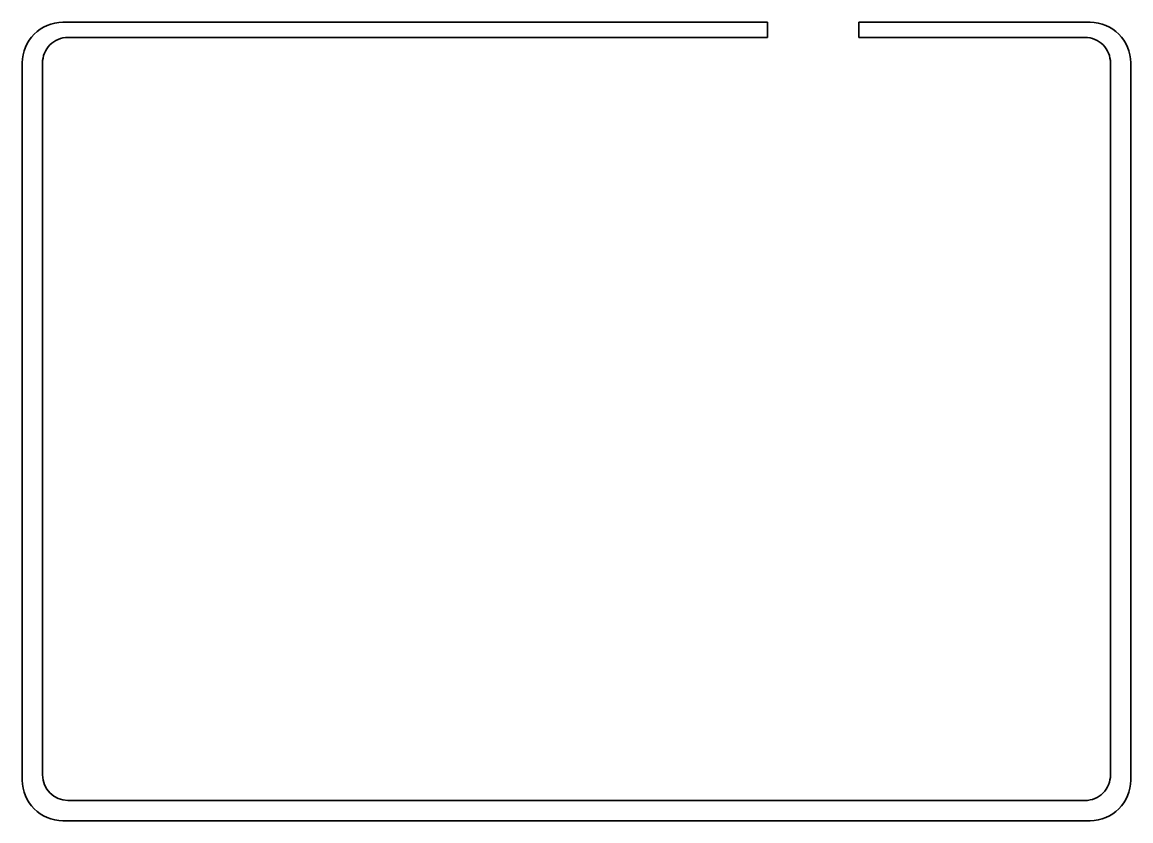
# Model space of a CAD drawing. Header units: millimetres. Extents: x 192 to 410, y 82 to 239.
import ezdxf

# ---------------------------------------------------------------- set-up
doc = ezdxf.new("R2010")
doc.units = ezdxf.units.MM
doc.header["$MEASUREMENT"] = 0
doc.layers.add('Layer 1', color=7, linetype='Continuous')

msp = doc.modelspace()

# ---------------------------------------------------------------- linework, layer by layer
at = {"layer": 'Layer 1', "color": 250, "lineweight": 35}
for points, knots in [([(356.9347, 239.1089), (356.9347, 239.1089), (402.4056, 239.1089), (402.4056, 239.1089), (406.8057, 239.1089), (410.4057, 235.5088), (410.4057, 231.1088), (410.4057, 231.1088), (410.4057, 90.109), (410.4057, 90.109), (410.4057, 85.7089), (406.8057, 82.1089), (402.4056, 82.1089), (402.4056, 82.1089), (200.4058, 82.1089), (200.4058, 82.1089), (196.0057, 82.1089), (192.4057, 85.7089), (192.4057, 90.109), (192.4057, 90.109), (192.4057, 231.1088), (192.4057, 231.1088), (192.4057, 235.5089), (196.0057, 239.1089), (200.4058, 239.1089), (200.4058, 239.1089), (338.9347, 239.1089), (338.9347, 239.1089)], [0, 0, 0, 0, 0.11111111, 0.11111111, 0.11111111, 0.22222222, 0.22222222, 0.22222222, 0.33333333, 0.33333333, 0.33333333, 0.44444444, 0.44444444, 0.44444444, 0.55555556, 0.55555556, 0.55555556, 0.66666667, 0.66666667, 0.66666667, 0.77777778, 0.77777778, 0.77777778, 0.88888889, 0.88888889, 0.88888889, 1, 1, 1, 1]), ([(201.4057, 86.1061), (198.6443, 86.1061), (196.4057, 88.3595), (196.4057, 91.1392), (196.4057, 91.1392), (196.4057, 231.0644), (196.4057, 231.0644), (196.4057, 232.3993), (196.9325, 233.6795), (197.8702, 234.6234), (198.8078, 235.5674), (200.0796, 236.0976), (201.4057, 236.0976), (201.4057, 236.0976), (278.4057, 236.0976), (278.4057, 236.0976), (278.4057, 236.0976), (292.4057, 236.0976), (292.4057, 236.0976), (317.0694, 236.0976), (314.271, 236.0976), (338.9347, 236.0976), (338.9347, 236.0976), (338.9347, 239.1089), (338.9347, 239.1089)], [0, 0, 0, 0, 0.125, 0.125, 0.125, 0.25, 0.25, 0.25, 0.375, 0.375, 0.375, 0.5, 0.5, 0.5, 0.625, 0.625, 0.625, 0.75, 0.75, 0.75, 0.875, 0.875, 0.875, 1, 1, 1, 1]), ([(201.4057, 86.106), (201.4057, 86.106), (401.4057, 86.106), (401.4057, 86.106), (402.7318, 86.1061), (404.0046, 86.6373), (404.9412, 87.5802), (405.8779, 88.5231), (406.4057, 89.8044), (406.4057, 91.1392), (406.4057, 91.1392), (406.4057, 231.0644), (406.4057, 231.0644), (406.4057, 232.3993), (405.8789, 233.6795), (404.9412, 234.6234), (404.0036, 235.5674), (402.7318, 236.0976), (401.4057, 236.0976), (401.4057, 236.0976), (356.9347, 236.0976), (356.9347, 236.0976), (356.9347, 236.0976), (356.9347, 239.1089), (356.9347, 239.1089)], [0, 0, 0, 0, 0.125, 0.125, 0.125, 0.25, 0.25, 0.25, 0.375, 0.375, 0.375, 0.5, 0.5, 0.5, 0.625, 0.625, 0.625, 0.75, 0.75, 0.75, 0.875, 0.875, 0.875, 1, 1, 1, 1])]:
    msp.add_open_spline(points, degree=3, knots=knots, dxfattribs=at)
for points in [[(406.4057, 231.1084), (406.4057, 231.1084), (406.4057, 231.1084), (406.4057, 231.1084)], [(406.4057, 231.1084), (406.4057, 231.1084), (406.4057, 231.1084), (406.4057, 231.1084)], [(196.4057, 144.0122), (196.4057, 144.0122), (196.4057, 144.0122), (196.4057, 144.0122)], [(196.4057, 144.0122), (196.4057, 144.0122), (196.4057, 144.0122), (196.4057, 144.0122)], [(196.4057, 92.6122), (196.4057, 92.6122), (196.4057, 92.6122), (196.4057, 92.6122)], [(196.4057, 92.6122), (196.4057, 92.6122), (196.4057, 92.6122), (196.4057, 92.6122)]]:
    msp.add_open_spline(points, degree=3, dxfattribs=at)

doc.saveas('drawing.dxf')
